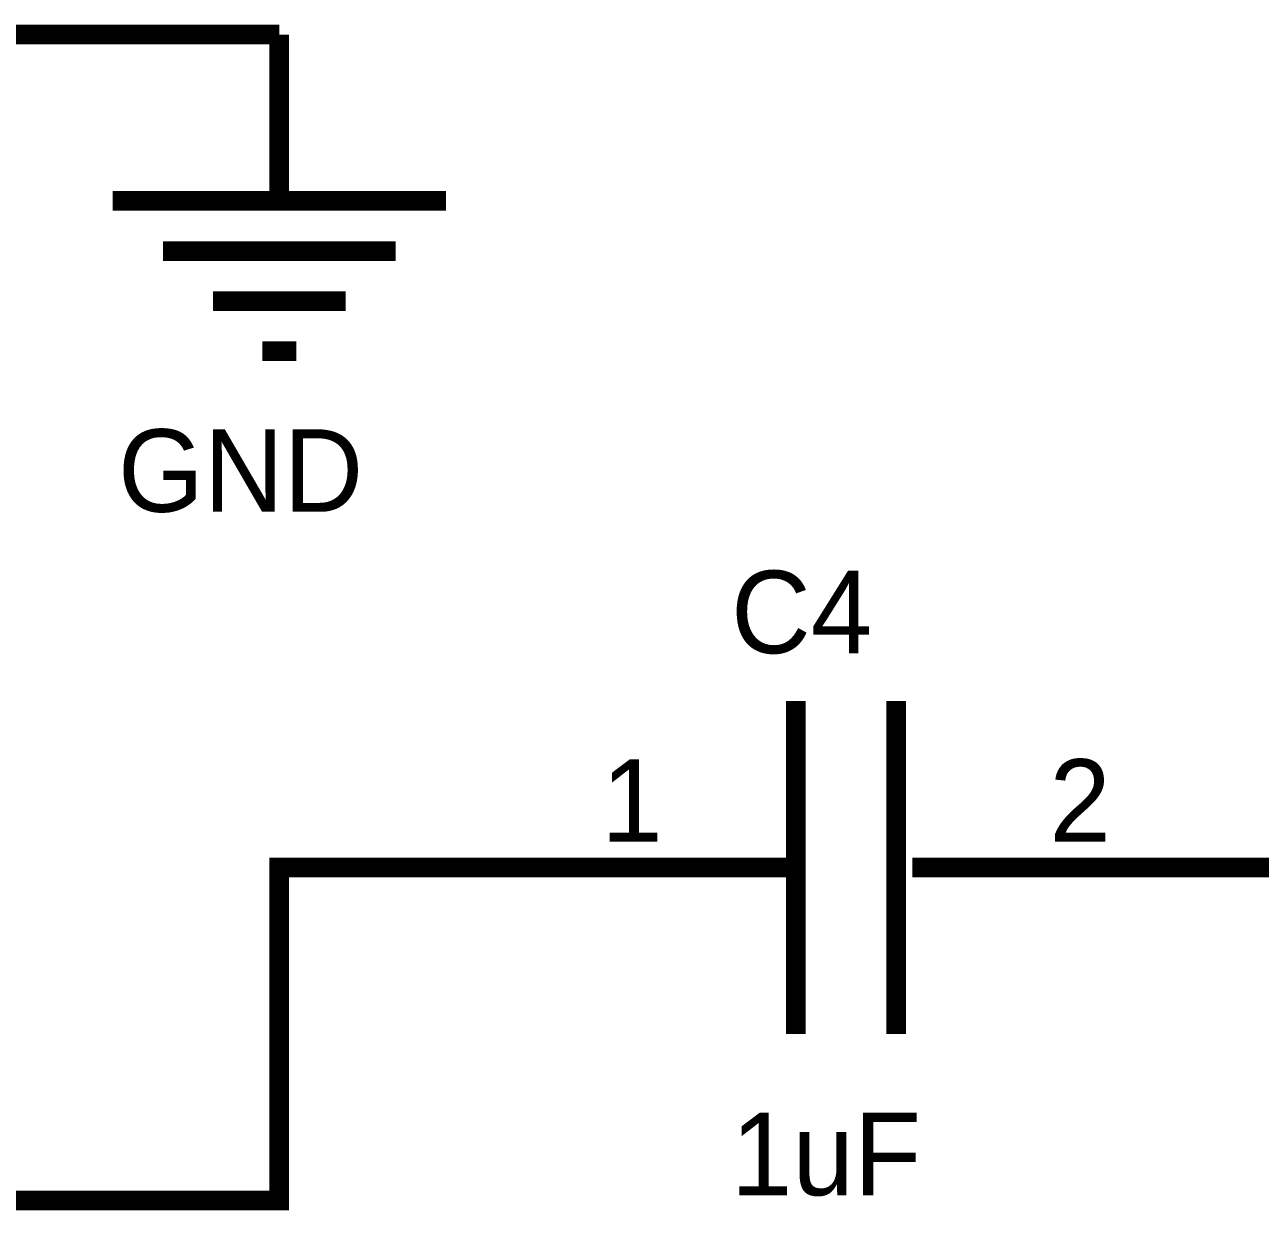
# Model space of a CAD drawing. Header units: inches. Extents: x 0 to 432, y 0 to 280.
# Drawn here: x 158.68 to 177.52, y 159.87 to 177.94 of the extents above; entities that cross this region are included whole.
import ezdxf

# ---------------------------------------------------------------- set-up
doc = ezdxf.new("R2010")
doc.units = ezdxf.units.IN
doc.layers.add('Sheet', color=255, linetype='Continuous')

msp = doc.modelspace()

# ---------------------------------------------------------------- linework, layer by layer
at = {"layer": 'Sheet'}
for points in [[(157.489, 170.178, 0.3, 0.3, 0), (157.489, 177.792, 0.3, 0.3, 0), (162.565, 177.792, 0.3, 0.3, 0)], [(162.565, 177.792, 0.3, 0.3, 0), (162.565, 175.254, 0.3, 0.3, 0)], [(160.027, 175.254, 0.3, 0.3, 0), (165.103, 175.254, 0.3, 0.3, 0)], [(160.791, 174.49, 0.3, 0.3, 0), (164.34, 174.49, 0.3, 0.3, 0)], [(161.554, 173.727, 0.3, 0.3, 0), (163.576, 173.727, 0.3, 0.3, 0)], [(162.307, 172.963, 0.3, 0.3, 0), (162.823, 172.963, 0.3, 0.3, 0)], [(170.438, 167.629, 0.3, 0.3, 0), (170.438, 162.553, 0.3, 0.3, 0)], [(171.965, 167.629, 0.3, 0.3, 0), (171.965, 162.553, 0.3, 0.3, 0)], [(168.663, 165.091, 0.3, 0.3, 0), (162.565, 165.091, 0.3, 0.3, 0), (162.565, 160.015, 0.3, 0.3, 0), (157.489, 160.015, 0.3, 0.3, 0)], [(170.438, 165.091, 0.3, 0.3, 0), (168.663, 165.091, 0.3, 0.3, 0)], [(170.438, 165.091, 0.3, 0.3, 0), (169.674, 165.091, 0.3, 0.3, 0)], [(172.212, 165.091, 0.3, 0.3, 0), (173.74, 165.091, 0.3, 0.3, 0)], [(172.212, 165.091, 0.3, 0.3, 0), (172.471, 165.091, 0.3, 0.3, 0)], [(173.74, 165.091, 0.3, 0.3, 0), (179.074, 165.091, 0.3, 0.3, 0)]]:
    msp.add_lwpolyline(points, format="xyseb", dxfattribs=at)

# ---------------------------------------------------------------- texts
for s, height, p in [('GND', 1.2577, (160.106, 170.515)), ('C4', 1.2577, (169.45, 168.359)), ('1', 1.258, (167.473, 165.484)), ('2', 1.258, (174.301, 165.484)), ('1uF', 1.2577, (169.45, 160.094))]:
    msp.add_text(s, height=height, dxfattribs=at).set_placement(p)

doc.saveas('drawing.dxf')
